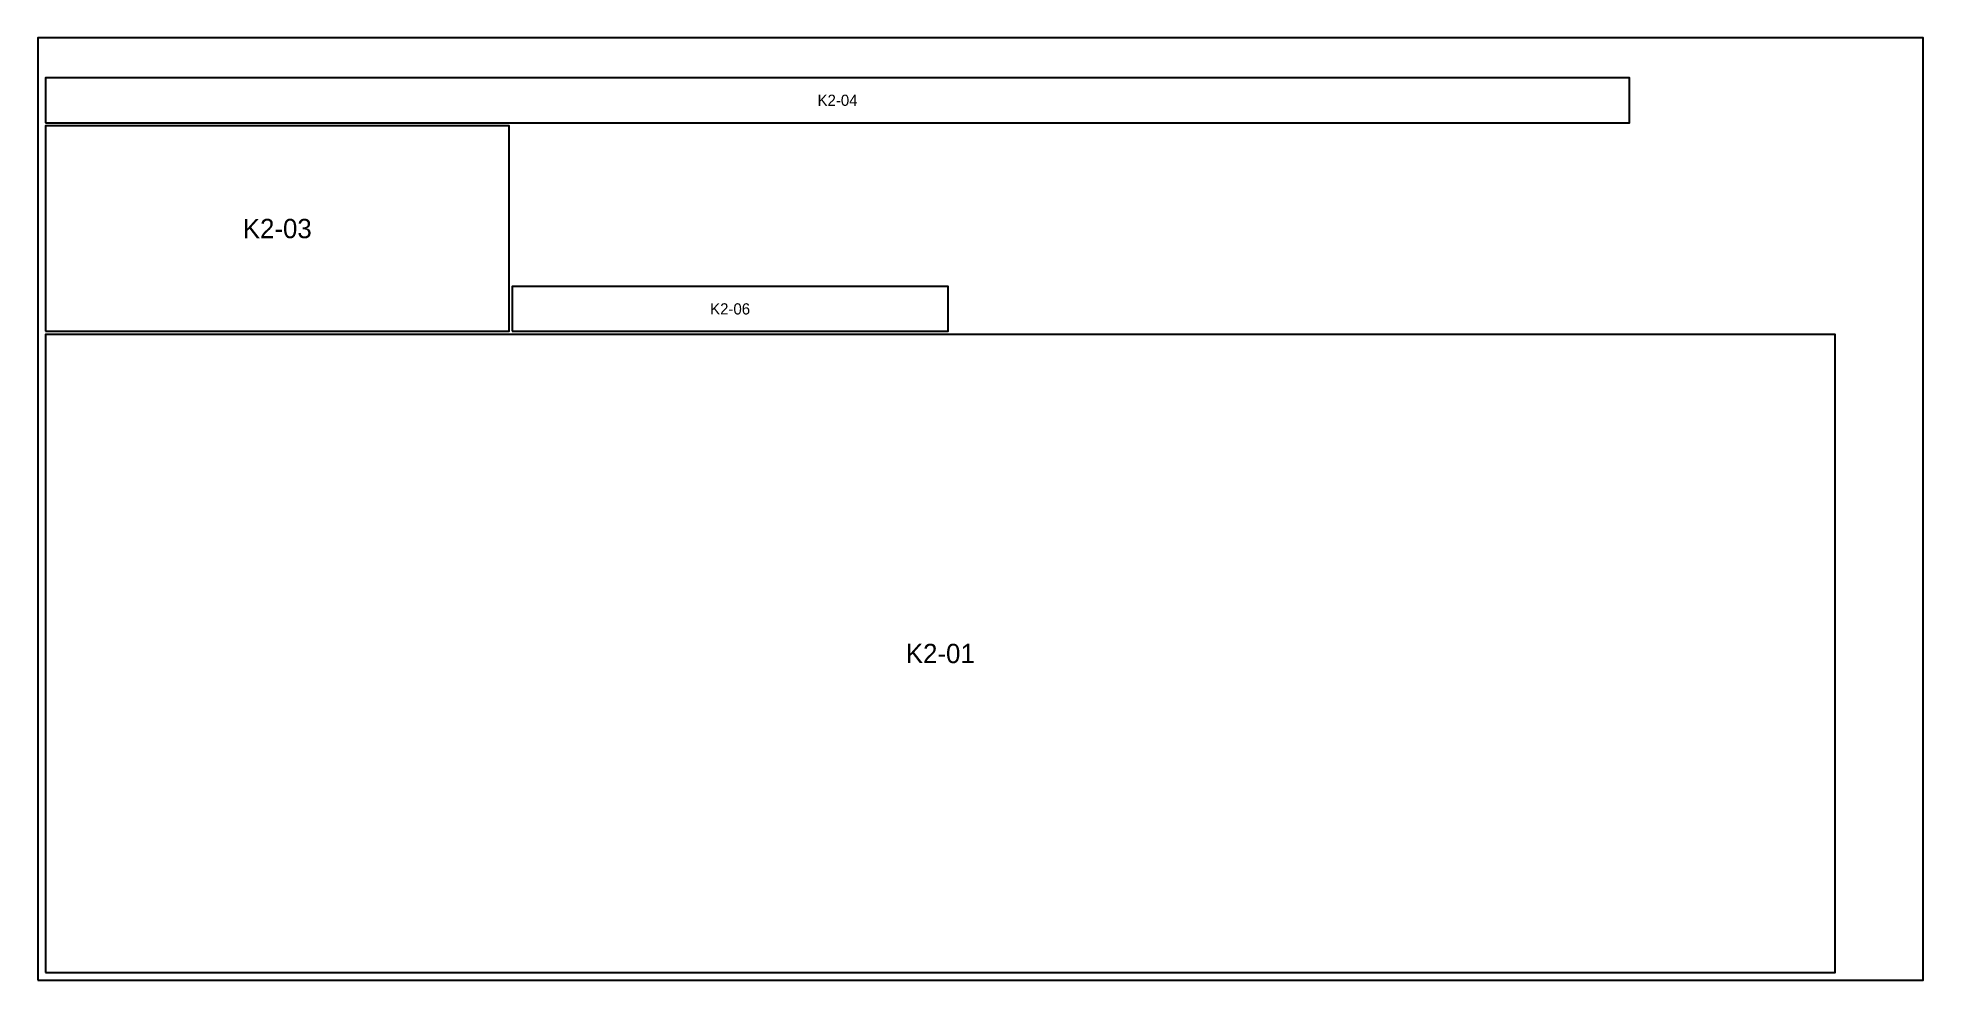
# Model space of a CAD drawing. Header units: millimetres. Extents: x 0 to 2440, y 0 to 1220.
import ezdxf
from ezdxf.enums import TextEntityAlignment as Align

# ---------------------------------------------------------------- set-up
doc = ezdxf.new("R2010")
doc.units = ezdxf.units.MM

msp = doc.modelspace()

# ---------------------------------------------------------------- linework, layer by layer
at = {"layer": 'CUT'}
for points in [[(10, 1110), (2060, 1110), (2060, 1168), (10, 1168)], [(10, 840), (610, 840), (610, 1106), (10, 1106)], [(614, 840), (1178, 840), (1178, 898), (614, 898)], [(10, 10), (2326, 10), (2326, 836), (10, 836)]]:
    msp.add_lwpolyline(points, close=True, dxfattribs=at)
at = {"layer": 'SHEET'}
msp.add_lwpolyline([(0, 0), (2440, 0), (2440, 1220), (0, 1220)], close=True, dxfattribs=at)

# ---------------------------------------------------------------- texts
at = {"layer": 'LABEL'}
for s, height, p in [('K2-04', 14.5, (1035, 1139)), ('K2-03', 25, (310, 973)), ('K2-06', 14.5, (896, 869)), ('K2-01', 25, (1168, 423))]:
    msp.add_text(s, height=height, dxfattribs=at).set_placement(p, align=Align.MIDDLE_CENTER)

doc.saveas('drawing.dxf')
